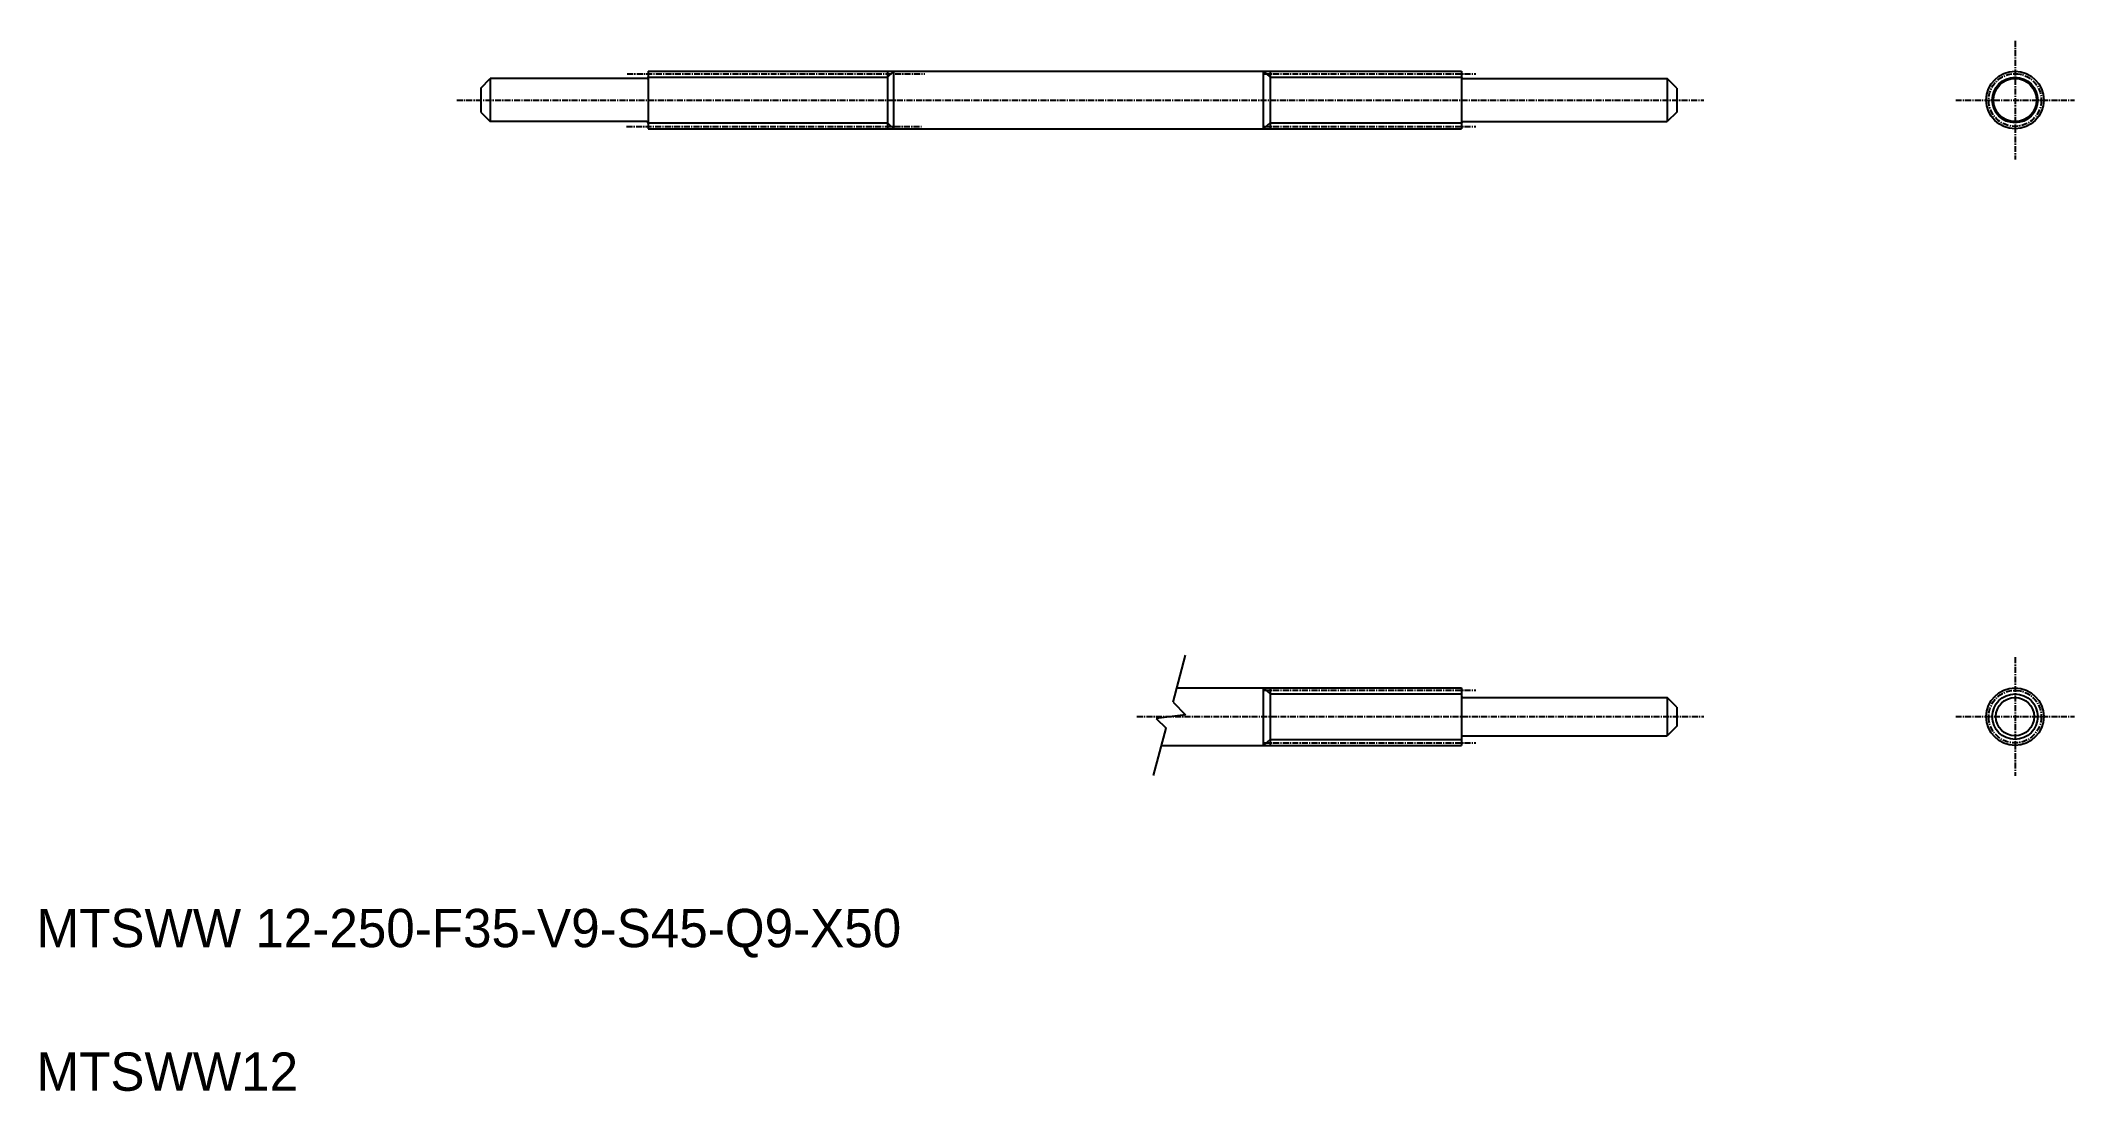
# Model space of a CAD drawing. Extents: x 75 to 500, y 174 to 394.
import ezdxf

# ---------------------------------------------------------------- set-up
doc = ezdxf.new("R2010")
doc.units = 0
doc.linetypes.add('CENTER', pattern=[2, 1.25, -0.25, 0.25, -0.25])
doc.layers.get('0').update_dxf_attribs({"linetype": 'CONTINUOUS'})
doc.layers.add('CENTER', color=1, linetype='CENTER')

msp = doc.modelspace()

# ---------------------------------------------------------------- linework, layer by layer
at = {"color": 7, "linetype": 'CONTINUOUS'}
for p, q in [((201.92, 387.33), (371.92, 387.33)), ((201.92, 387.33), (201.92, 375.33)), ((251.92, 387.33), (251.92, 375.33)), ((253.28, 375.33), (253.28, 387.33)), ((330.56, 375.33), (330.56, 387.33)), ((331.92, 387.33), (331.92, 375.33)), ((371.92, 387.33), (371.92, 375.33)), ((166.92, 383.83), (168.92, 385.83)), ((166.92, 383.83), (166.92, 378.83)), ((201.62, 385.83), (168.92, 385.83)), ((168.92, 385.83), (168.92, 376.83)), ((372.22, 385.83), (414.92, 385.83)), ((414.92, 385.83), (414.92, 376.83)), ((416.92, 383.83), (414.92, 385.83)), ((416.92, 383.83), (416.92, 378.83)), ((166.92, 378.83), (168.92, 376.83)), ((416.92, 378.83), (414.92, 376.83)), ((201.62, 376.83), (168.92, 376.83)), ((201.92, 375.33), (371.92, 375.33)), ((244.42, 375.33), (244.42, 375.33)), ((286.92, 375.33), (286.92, 375.33)), ((372.22, 376.83), (414.92, 376.83)), ((312.42, 258.51), (371.92, 258.51)), ((330.56, 246.51), (330.56, 258.51)), ((331.92, 258.51), (331.92, 246.51)), ((371.92, 258.51), (371.92, 246.51)), ((372.22, 256.51), (414.92, 256.51)), ((414.92, 256.51), (414.92, 248.51)), ((416.92, 254.51), (414.92, 256.51)), ((416.92, 254.51), (416.92, 250.51)), ((372.22, 248.51), (414.92, 248.51)), ((416.92, 250.51), (414.92, 248.51)), ((309.2, 246.51), (371.92, 246.51))]:
    msp.add_line(p, q, dxfattribs=at)
at = {"color": 3, "linetype": 'CONTINUOUS'}
for p, q in [((251.92, 386.08), (253.28, 387.33)), ((331.92, 386.08), (330.56, 387.33)), ((201.92, 386.08), (251.92, 386.08)), ((331.92, 386.08), (371.92, 386.08)), ((201.92, 376.58), (251.92, 376.58)), ((251.92, 376.58), (253.28, 375.33)), ((331.92, 376.58), (330.56, 375.33)), ((331.92, 376.58), (371.92, 376.58)), ((311.62, 255.54), (314.26, 265.39)), ((311.62, 255.54), (314.25, 252.91)), ((331.92, 257.26), (330.56, 258.51)), ((331.92, 257.26), (371.92, 257.26)), ((314.25, 252.91), (308.12, 252.12)), ((308.12, 252.12), (310.16, 250.07)), ((307.52, 240.22), (310.16, 250.07)), ((331.92, 247.76), (330.56, 246.51)), ((331.92, 247.76), (371.92, 247.76))]:
    msp.add_line(p, q, dxfattribs=at)
at = {"color": 7, "linetype": 'CONTINUOUS'}
for centre, radius in [((487.6, 381.33), 6), ((487.6, 381.33), 4.5), ((487.6, 252.51), 6), ((487.6, 252.51), 4)]:
    msp.add_circle(centre, radius, dxfattribs=at)
at = {"color": 3, "linetype": 'CONTINUOUS'}
for centre in [(487.6, 381.33), (487.6, 252.51)]:
    msp.add_circle(centre, 4.75, dxfattribs=at)
at = {"color": 7, "linetype": 'CONTINUOUS'}
for centre, start, end in [((201.62, 386.13), 270, 360), ((372.22, 386.13), 180, 270), ((201.62, 376.53), 360, 90), ((372.22, 376.53), 90, 180), ((372.22, 256.81), 180, 270), ((372.22, 248.21), 90, 180)]:
    msp.add_arc(centre, 0.3, start, end, dxfattribs=at)
at = {"layer": 'CENTER', "color": 1, "linetype": 'CENTER'}
for p, q in [((487.6, 393.73), (487.6, 368.94)), ((197.53, 386.83), (259.72, 386.83)), ((330.56, 386.83), (374.92, 386.83)), ((161.92, 381.33), (422.59, 381.33)), ((475.2, 381.33), (500, 381.33)), ((197.39, 375.83), (259.03, 375.83)), ((330.56, 375.83), (374.92, 375.83)), ((487.6, 264.91), (487.6, 240.12)), ((330.56, 258.01), (374.92, 258.01)), ((304.05, 252.51), (422.59, 252.51)), ((475.2, 252.51), (500, 252.51)), ((330.56, 247.01), (374.92, 247.01))]:
    msp.add_line(p, q, dxfattribs=at)
for centre in [(487.6, 381.33), (487.6, 252.51)]:
    msp.add_circle(centre, 5.5, dxfattribs=at)

# ---------------------------------------------------------------- texts
at = {"color": 7, "linetype": 'CONTINUOUS'}
for s, p in [('MTSWW 12-250-F35-V9-S45-Q9-X50', (74.08, 204.35)), ('MTSWW12', (74.08, 174.35))]:
    msp.add_text(s, height=8, dxfattribs=at).set_placement(p)

doc.saveas('drawing.dxf')
